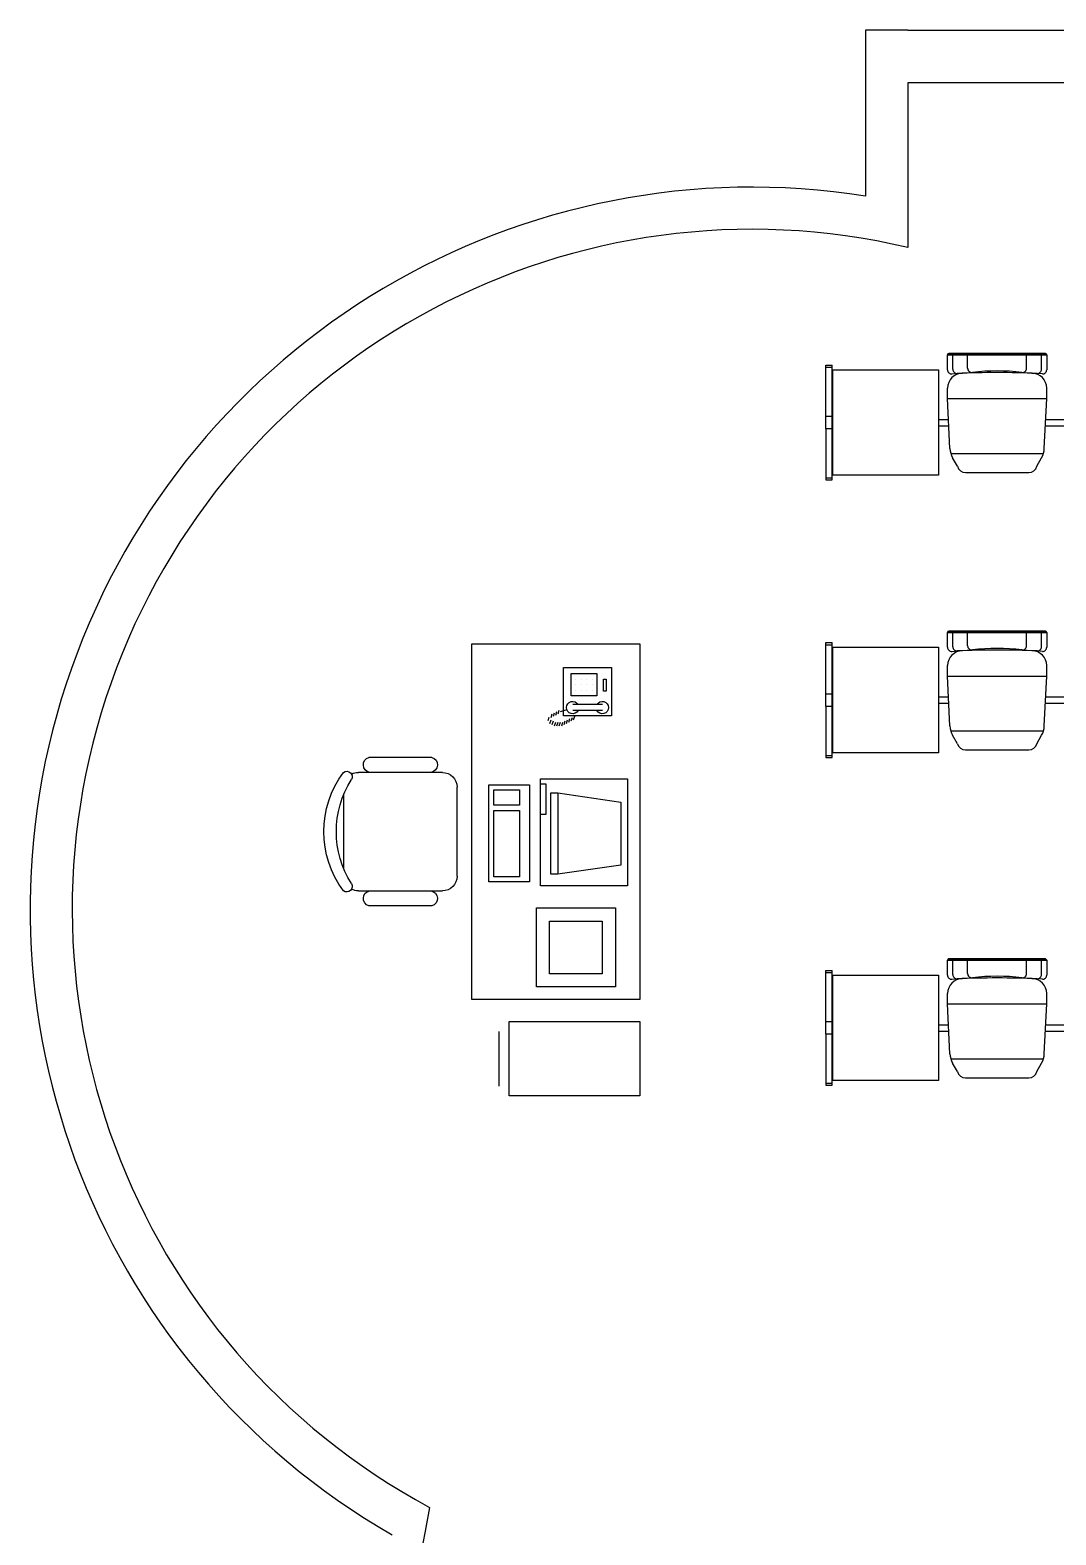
# Model space of a CAD drawing. Header units: inches. Extents: x 478327 to 492265, y -26791 to -22136.
# Drawn here: x 479280.3 to 479499.2, y -23505 to -23183.9 of the extents above; entities that cross this region are included whole.
import ezdxf

# ---------------------------------------------------------------- set-up
doc = ezdxf.new("R2010")
doc.units = ezdxf.units.IN
doc.header["$MEASUREMENT"] = 0
doc.layers.add('A-DIMENSION', color=4, linetype='Continuous')
doc.layers.add('furniture', color=201, linetype='Continuous')

# ---------------------------------------------------------------- blocks, each defined once
blk = doc.blocks.new('DESK4')
blk.add_lwpolyline([(34, -36), (34, 36), (0, 36), (0, -36)], close=True)
blk = doc.blocks.new('RECTANG')
for p, q in [((1, 1), (0, 1)), ((0, 1), (0, 0)), ((1, 0), (1, 1)), ((0, 0), (1, 0))]:
    blk.add_line(p, q)
blk = doc.blocks.new('IBMAT', base_point=(61, 306))
for p, q in [((75, 307), (75, 306)), ((81, 307), (75, 307)), ((81, 306), (81, 307))]:
    blk.add_line(p, q)
at = {"xscale": 21, "yscale": 17, "zscale": 21}
blk.add_blockref('RECTANG', (61, 306), dxfattribs=at)
blk = doc.blocks.new('KEYBOARD', base_point=(60, 294))
for p, xscale, yscale, zscale in [((60, 294), 19, 8, 19), ((61, 295), 13, 5, 13), ((75, 295), 3, 5, 3)]:
    blk.add_blockref('RECTANG', p, dxfattribs=dict(xscale=xscale, yscale=yscale, zscale=zscale))
blk = doc.blocks.new('A$C79A54892')
at = {"layer": 'furniture'}
for p, q in [((0.9168, 1.8), (1.3632, 1.8)), ((0.6887, 1.2637), (0.6887, 1.6462)), ((0.78, 1.2), (0.78, 1.71)), ((1.5, 1.71), (1.5, 1.6407)), ((1.5913, 1.2637), (1.5913, 1.6462)), ((1.5, 1.6407), (1.5, 1.2)), ((1.41, 1.11), (0.87, 1.11)), ((2.6859, 0.855), (2.3541, 0.855)), ((2.2941, 0.795), (2.2941, 0)), ((2.7459, 0.795), (2.2941, 0.795)), ((2.7459, 0), (2.7459, 0.795)), ((0.4457, 0.5521), (0.4673, 0.5593)), ((0.4626, 0.5418), (0.4842, 0.549)), ((2.0837, 0.6288), (1.6037, 0.6288)), ((1.6037, 0.6288), (1.6037, 0.1488)), ((2.0037, 0.5488), (1.6837, 0.5488)), ((1.6837, 0.5488), (1.6837, 0.2288)), ((2.0037, 0.2288), (2.0037, 0.5488)), ((2.0837, 0.1488), (2.0837, 0.6288)), ((0.3993, 0.4432), (0.4122, 0.4842)), ((0.405, 0.4914), (0.4266, 0.4986)), ((0.4122, 0.5058), (0.4338, 0.513)), ((0.4194, 0.5202), (0.441, 0.5274)), ((0.4266, 0.5346), (0.4482, 0.5418)), ((0.4698, 0.5274), (0.4914, 0.5346)), ((0.4698, 0.4554), (0.4914, 0.4626)), ((0.477, 0.513), (0.4986, 0.5202)), ((0.477, 0.4986), (0.4986, 0.5058)), ((0.477, 0.4842), (0.4986, 0.4914)), ((0.477, 0.4698), (0.4986, 0.477)), ((0.904, 0.5417), (0.904, 0.4978)), ((1.399, 0.5417), (0.904, 0.5417)), ((0.904, 0.4978), (1.399, 0.4978)), ((0.904, 0.4978), (0.9616, 0.1159)), ((1.3431, 0.1159), (1.399, 0.4978)), ((1.399, 0.4978), (1.399, 0.5417)), ((0.2141, 0.3902), (0.2141, 0.3902)), ((0.2478, 0.3902), (0.2478, 0.3902)), ((0.2816, 0.3902), (0.2816, 0.3902)), ((0.3685, 0.228), (0.3685, 0.408)), ((0.4045, 0.228), (0.4045, 0.408)), ((0.441, 0.3978), (0.4626, 0.405)), ((0.4482, 0.4122), (0.4698, 0.4194)), ((0.4554, 0.4266), (0.477, 0.4338)), ((0.4626, 0.441), (0.4842, 0.4482)), ((0.2141, 0.3564), (0.2141, 0.3564)), ((0.2141, 0.3227), (0.2141, 0.3227)), ((0.2141, 0.2889), (0.2141, 0.2889)), ((0.2478, 0.3564), (0.2478, 0.3564)), ((0.2478, 0.3227), (0.2478, 0.3227)), ((0.2478, 0.2889), (0.2478, 0.2889)), ((0.2816, 0.3564), (0.2816, 0.3564)), ((0.2816, 0.3227), (0.2816, 0.3227)), ((0.2816, 0.2889), (0.2816, 0.2889)), ((1.6837, 0.2288), (2.0037, 0.2288)), ((0.9616, 0.1159), (1.3431, 0.1159)), ((1.6037, 0.1488), (2.0837, 0.1488)), ((2.2941, 0), (2.7459, 0))]:
    blk.add_line(p, q, dxfattribs=at)
for centre, radius, start, end in [((1.14, 1.32), 0.6, 53.1301, 126.8699), ((1.14, 1.2547), 0.5892, 57.57575, 122.42425), ((0.8064, 1.7803), 0.0329, 143.30994, 302.02741), ((0.87, 1.71), 0.09, 152.41556, 180), ((1.4736, 1.7803), 0.0329, 237.97259, 36.69006), ((1.41, 1.71), 0.09, 0, 27.58444), ((0.7337, 1.6331), 0.0469, 9.29463, 163.7398), ((1.5463, 1.6331), 0.0469, 16.2602, 170.70537), ((0.7337, 1.2769), 0.0469, 196.2602, 350.70537), ((0.87, 1.2), 0.09, 180, 270), ((1.41, 1.2), 0.09, 270, 0), ((1.5463, 1.2769), 0.0469, 189.29463, 343.7398), ((0.3865, 0.408), 0.0377, 298.49146, 241.50854), ((0.3865, 0.228), 0.0377, 118.49146, 61.50854)]:
    blk.add_arc(centre, radius, start, end, dxfattribs=at)
for name, p, xscale, yscale, zscale, rotation in [('DESK4', (1.08, 1.02), 0.0299999999998839, 0.0299999999998839, 0.0299999999998839, 270.0000000003054), ('KEYBOARD', (1.4454, 0.9178), 0.03101538461544906, 0.03101538461544906, 0.03101538461544906, 180.0000000002476), ('IBMAT', (1.4697, 0.6028), 0.03101538461544906, 0.03101538461544906, 0.03101538461544906, 180.0000000002476), ('RECTANG', (0.4375, 0.4634), 0.2953901644145187, 0.2917466341033005, 0.2953901644145187, 180.0000000002573), ('RECTANG', (0.3153, 0.4183), 0.1350000000002516, 0.1575000000002935, 0.1350000000002516, 180.0000000002573), ('RECTANG', (0.2872, 0.2214), 0.07312500000013628, 0.01687500000003145, 0.07312500000013628, 180.0000000002573)]:
    blk.add_blockref(name, p, dxfattribs=dict(at, xscale=xscale, yscale=yscale, zscale=zscale, rotation=rotation))

msp = doc.modelspace()

# ---------------------------------------------------------------- linework, layer by layer
for p, q in [((479458.626, -23183.889, 6.93), (479458.626, -23219.343, 6.93)), ((479467.626, -23183.889, 6.93), (479458.626, -23183.889, 6.93)), ((479467.626, -23183.889, 6.93), (479870.375, -23183.889, 6.93)), ((479467.626, -23195.139, 6.93), (479467.626, -23228.889, 6.93)), ((479915.375, -23195.139, 6.93), (479467.626, -23195.139, 6.93))]:
    msp.add_line(p, q)
at = {"color": 7}
for p, q in [((479450.107, -23266.282, 3.811), (479450.107, -23255.374, 3.811)), ((479450.107, -23255.374, 3.811), (479451.457, -23255.374, 3.811)), ((479451.457, -23279.89, 3.811), (479451.457, -23255.374, 3.811)), ((479450.107, -23255.824, 3.811), (479451.457, -23255.824, 3.811)), ((479450.107, -23268.982, 3.811), (479450.107, -23279.89, 3.811)), ((479450.107, -23279.44, 3.811), (479451.457, -23279.44, 3.811)), ((479450.107, -23279.89, 3.811), (479451.457, -23279.89, 3.811)), ((479450.107, -23325.497, 3.811), (479450.107, -23314.589, 3.811)), ((479450.107, -23314.589, 3.811), (479451.457, -23314.589, 3.811)), ((479450.107, -23315.039, 3.811), (479451.457, -23315.039, 3.811)), ((479451.457, -23339.105, 3.811), (479451.457, -23314.589, 3.811)), ((479450.107, -23328.197, 3.811), (479450.107, -23339.105, 3.811)), ((479450.107, -23338.655, 3.811), (479451.457, -23338.655, 3.811)), ((479450.107, -23339.105, 3.811), (479451.457, -23339.105, 3.811)), ((479450.107, -23395.463, 3.811), (479450.107, -23384.555, 3.811)), ((479450.107, -23384.555, 3.811), (479451.457, -23384.555, 3.811)), ((479450.107, -23385.005, 3.811), (479451.457, -23385.005, 3.811)), ((479451.457, -23409.071, 3.811), (479451.457, -23384.555, 3.811)), ((479450.107, -23398.163, 3.811), (479450.107, -23409.071, 3.811)), ((479450.107, -23408.621, 3.811), (479451.457, -23408.621, 3.811)), ((479450.107, -23409.071, 3.811), (479451.457, -23409.071, 3.811))]:
    msp.add_line(p, q, dxfattribs=at)
at = {"linetype": 'Continuous'}
for p, q in [((479476.106, -23256.371, 3.811), (479476.106, -23253.198, 3.811)), ((479477.231, -23256.264, 3.811), (479477.231, -23253.378, 3.811)), ((479480.381, -23256.042, 3.811), (479480.381, -23253.378, 3.811)), ((479492.981, -23256.042, 3.811), (479492.981, -23253.378, 3.811)), ((479496.131, -23256.264, 3.811), (479496.131, -23253.378, 3.811)), ((479497.256, -23253.198, 3.811), (479497.256, -23256.371, 3.811)), ((479477.027, -23257.271, 3.811), (479478.17, -23257.163, 3.811)), ((479496.335, -23257.271, 3.811), (479495.192, -23257.163, 3.811)), ((479476.106, -23262.536, 3.811), (479476.106, -23260.286, 3.811)), ((479497.256, -23262.536, 3.811), (479497.256, -23260.286, 3.811)), ((479476.106, -23262.536, 3.811), (479497.256, -23262.536, 3.811)), ((479476.618, -23273.173, 3.811), (479476.106, -23262.536, 3.811)), ((479496.745, -23273.173, 3.811), (479497.256, -23262.536, 3.811)), ((479476.798, -23274.236, 3.811), (479496.565, -23274.236, 3.811)), ((479478.21, -23276.977, 3.811), (479477.19, -23275.163, 3.811)), ((479495.152, -23276.977, 3.811), (479496.172, -23275.163, 3.811)), ((479479.942, -23278.286, 3.811), (479493.42, -23278.286, 3.811)), ((479476.106, -23315.586, 3.811), (479476.106, -23312.413, 3.811)), ((479477.231, -23315.478, 3.811), (479477.231, -23312.593, 3.811)), ((479480.381, -23315.256, 3.811), (479480.381, -23312.593, 3.811)), ((479492.981, -23315.256, 3.811), (479492.981, -23312.593, 3.811)), ((479496.131, -23315.478, 3.811), (479496.131, -23312.593, 3.811)), ((479497.256, -23312.413, 3.811), (479497.256, -23315.586, 3.811)), ((479477.027, -23316.485, 3.811), (479478.17, -23316.377, 3.811)), ((479496.335, -23316.485, 3.811), (479495.192, -23316.377, 3.811)), ((479476.106, -23321.75, 3.811), (479476.106, -23319.5, 3.811)), ((479497.256, -23321.75, 3.811), (479497.256, -23319.5, 3.811)), ((479476.106, -23321.75, 3.811), (479497.256, -23321.75, 3.811)), ((479476.618, -23332.388, 3.811), (479476.106, -23321.75, 3.811)), ((479496.745, -23332.388, 3.811), (479497.256, -23321.75, 3.811)), ((479476.798, -23333.45, 3.811), (479496.565, -23333.45, 3.811)), ((479478.21, -23336.191, 3.811), (479477.19, -23334.378, 3.811)), ((479495.152, -23336.191, 3.811), (479496.172, -23334.378, 3.811)), ((479479.942, -23337.5, 3.811), (479493.42, -23337.5, 3.811)), ((479476.106, -23385.552, 3.811), (479476.106, -23382.379, 3.811)), ((479477.231, -23385.444, 3.811), (479477.231, -23382.559, 3.811)), ((479480.381, -23385.222, 3.811), (479480.381, -23382.559, 3.811)), ((479492.981, -23385.222, 3.811), (479492.981, -23382.559, 3.811)), ((479496.131, -23385.444, 3.811), (479496.131, -23382.559, 3.811)), ((479497.256, -23382.379, 3.811), (479497.256, -23385.552, 3.811)), ((479477.027, -23386.451, 3.811), (479478.17, -23386.343, 3.811)), ((479496.335, -23386.451, 3.811), (479495.192, -23386.343, 3.811)), ((479476.106, -23391.716, 3.811), (479476.106, -23389.466, 3.811)), ((479497.256, -23391.716, 3.811), (479497.256, -23389.466, 3.811)), ((479476.106, -23391.716, 3.811), (479497.256, -23391.716, 3.811)), ((479476.618, -23402.354, 3.811), (479476.106, -23391.716, 3.811)), ((479496.745, -23402.354, 3.811), (479497.256, -23391.716, 3.811)), ((479476.798, -23403.416, 3.811), (479496.565, -23403.416, 3.811)), ((479478.21, -23406.157, 3.811), (479477.19, -23404.344, 3.811)), ((479495.152, -23406.157, 3.811), (479496.172, -23404.344, 3.811)), ((479479.942, -23407.466, 3.811), (479493.42, -23407.466, 3.811))]:
    msp.add_line(p, q, dxfattribs=at)
at = {"color": 7, "linetype": 'Continuous'}
for p, q in [((479496.986, -23252.928, 3.811), (479476.376, -23252.928, 3.811)), ((479450.107, -23266.282, 3.811), (479451.653, -23266.282, 3.811)), ((479450.107, -23268.982, 3.811), (479450.107, -23266.282, 3.811)), ((479474.088, -23268.307, 3.811), (479476.384, -23268.307, 3.811)), ((479474.153, -23266.957, 3.811), (479476.319, -23266.957, 3.811)), ((479496.979, -23268.307, 3.811), (479501.46, -23268.307, 3.811)), ((479497.044, -23266.957, 3.811), (479501.395, -23266.957, 3.811)), ((479451.653, -23268.982, 3.811), (479450.107, -23268.982, 3.811)), ((479496.986, -23312.143, 3.811), (479476.376, -23312.143, 3.811)), ((479450.107, -23325.497, 3.811), (479451.653, -23325.497, 3.811)), ((479450.107, -23328.197, 3.811), (479450.107, -23325.497, 3.811)), ((479474.153, -23326.172, 3.811), (479476.319, -23326.172, 3.811)), ((479497.044, -23326.172, 3.811), (479501.395, -23326.172, 3.811)), ((479451.653, -23328.197, 3.811), (479450.107, -23328.197, 3.811)), ((479474.088, -23327.522, 3.811), (479476.384, -23327.522, 3.811)), ((479496.979, -23327.522, 3.811), (479501.46, -23327.522, 3.811)), ((479496.986, -23382.109, 3.811), (479476.376, -23382.109, 3.811)), ((479450.107, -23395.463, 3.811), (479451.653, -23395.463, 3.811)), ((479450.107, -23398.163, 3.811), (479450.107, -23395.463, 3.811)), ((479474.153, -23396.138, 3.811), (479476.319, -23396.138, 3.811)), ((479497.044, -23396.138, 3.811), (479501.395, -23396.138, 3.811)), ((479451.653, -23398.163, 3.811), (479450.107, -23398.163, 3.811)), ((479474.088, -23397.488, 3.811), (479476.384, -23397.488, 3.811)), ((479496.979, -23397.488, 3.811), (479501.46, -23397.488, 3.811))]:
    msp.add_line(p, q, dxfattribs=at)
at = {"color": 0, "linetype": 'Continuous'}
for p, q in [((479451.653, -23256.382, 3.811), (479474.153, -23256.382, 3.811)), ((479451.653, -23278.882, 3.811), (479451.653, -23256.382, 3.811)), ((479474.153, -23256.382, 3.811), (479474.153, -23278.882, 3.811)), ((479474.153, -23278.882, 3.811), (479451.653, -23278.882, 3.811)), ((479451.653, -23315.597, 3.811), (479474.153, -23315.597, 3.811)), ((479451.653, -23338.097, 3.811), (479451.653, -23315.597, 3.811)), ((479474.153, -23315.597, 3.811), (479474.153, -23338.097, 3.811)), ((479474.153, -23338.097, 3.811), (479451.653, -23338.097, 3.811)), ((479451.653, -23385.563, 3.811), (479474.153, -23385.563, 3.811)), ((479451.653, -23408.063, 3.811), (479451.653, -23385.563, 3.811)), ((479474.153, -23385.563, 3.811), (479474.153, -23408.063, 3.811)), ((479474.153, -23408.063, 3.811), (479451.653, -23408.063, 3.811))]:
    msp.add_line(p, q, dxfattribs=at)
at = {"color": 7, "linetype": 'Continuous', "const_width": 0.45, "elevation": 3.812}
for points in [[(479497.256, -23253.153), (479476.106, -23253.153)], [(479497.256, -23312.368), (479476.106, -23312.368)], [(479497.256, -23382.334), (479476.106, -23382.334)]]:
    msp.add_lwpolyline(points, dxfattribs=at)
for centre, radius, start, end in [((479434.379, -23371.466, 6.93), 154.043, 80.94387, 240.10373), ((479434.379, -23371.466, 6.93), 145.043, 76.74888, 241.66882), ((484608.965, -24469.764, 6.93), 5332.5, 169.512479, 171.299711)]:
    msp.add_arc(centre, radius, start, end)
at = {"linetype": 'Continuous'}
for centre, radius, start, end in [((479476.376, -23253.198, 3.811), 0.27, 90, 180), ((479496.986, -23253.198, 3.811), 0.27, 0, 90), ((479477.006, -23256.371, 3.811), 0.9, 180, 271.33537), ((479479.256, -23260.286, 3.811), 3.15, 90, 180), ((479478.131, -23256.264, 3.811), 0.9, 180, 272.48441), ((479486.681, -23453.321, 3.811), 196.343, 87.51559, 92.48441), ((479481.281, -23256.042, 3.811), 0.9, 180, 276.85765), ((479486.681, -23300.943, 3.811), 44.325, 83.14235, 96.85765), ((479492.081, -23256.042, 3.811), 0.9, 263.14235, 0), ((479494.106, -23260.286, 3.811), 3.15, 0, 90), ((479495.231, -23256.264, 3.811), 0.9, 267.51559, 0), ((479496.356, -23256.371, 3.811), 0.9, 268.66463, 0), ((479481.113, -23272.957, 3.811), 4.5, 182.75249, 209.35604), ((479492.25, -23272.957, 3.811), 4.5, 330.64396, 357.24751), ((479479.942, -23276.486, 3.811), 1.8, 195.81919, 270), ((479493.42, -23276.486, 3.811), 1.8, 270, 344.18081), ((479476.376, -23312.413, 3.811), 0.27, 90, 180), ((479496.986, -23312.413, 3.811), 0.27, 0, 90), ((479477.006, -23315.586, 3.811), 0.9, 180, 271.33537), ((479479.256, -23319.5, 3.811), 3.15, 90, 180), ((479478.131, -23315.478, 3.811), 0.9, 180, 272.48441), ((479486.681, -23512.536, 3.811), 196.343, 87.51559, 92.48441), ((479481.281, -23315.256, 3.811), 0.9, 180, 276.85765), ((479486.681, -23360.158, 3.811), 44.325, 83.14235, 96.85765), ((479492.081, -23315.256, 3.811), 0.9, 263.14235, 0), ((479494.106, -23319.5, 3.811), 3.15, 0, 90), ((479495.231, -23315.478, 3.811), 0.9, 267.51559, 0), ((479496.356, -23315.586, 3.811), 0.9, 268.66463, 0), ((479481.113, -23332.172, 3.811), 4.5, 182.75249, 209.35604), ((479492.25, -23332.172, 3.811), 4.5, 330.64396, 357.24751), ((479479.942, -23335.7, 3.811), 1.8, 195.81919, 270), ((479493.42, -23335.7, 3.811), 1.8, 270, 344.18081), ((479476.376, -23382.379, 3.811), 0.27, 90, 180), ((479496.986, -23382.379, 3.811), 0.27, 0, 90), ((479477.006, -23385.552, 3.811), 0.9, 180, 271.33537), ((479479.256, -23389.466, 3.811), 3.15, 90, 180), ((479478.131, -23385.444, 3.811), 0.9, 180, 272.48441), ((479486.681, -23582.502, 3.811), 196.343, 87.51559, 92.48441), ((479481.281, -23385.222, 3.811), 0.9, 180, 276.85765), ((479486.681, -23430.124, 3.811), 44.325, 83.14235, 96.85765), ((479492.081, -23385.222, 3.811), 0.9, 263.14235, 0), ((479494.106, -23389.466, 3.811), 3.15, 0, 90), ((479495.231, -23385.444, 3.811), 0.9, 267.51559, 0), ((479496.356, -23385.552, 3.811), 0.9, 268.66463, 0), ((479481.113, -23402.138, 3.811), 4.5, 182.75249, 209.35604), ((479492.25, -23402.138, 3.811), 4.5, 330.64396, 357.24751), ((479479.942, -23405.666, 3.811), 1.8, 195.81919, 270), ((479493.42, -23405.666, 3.811), 1.8, 270, 344.18081)]:
    msp.add_arc(centre, radius, start, end, dxfattribs=at)
at = {"layer": 'A-DIMENSION'}
msp.add_line((479467.626, -23228.889, 6.93), (479467.626, -23230.284, 6.93), dxfattribs=at)

# ---------------------------------------------------------------- block references
at = {"layer": 'furniture', "xscale": -35.12240917321422, "yscale": 35.1224091595864, "zscale": 35.12240916776322, "rotation": 89.99999999969073}
msp.add_blockref('A$C79A54892', (479410.447, -23314.892), dxfattribs=at)

doc.saveas('drawing.dxf')
